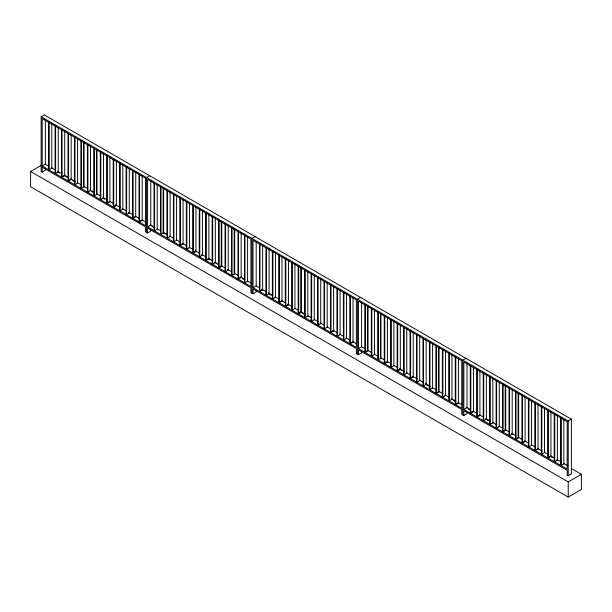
<?xml version="1.0" encoding="UTF-8"?>
<svg xmlns="http://www.w3.org/2000/svg" width="612" height="612" viewBox="0 0 612 612"><rect width="100%" height="100%" fill="white"/><g stroke="black" fill="none" stroke-linecap="round" stroke-linejoin="round"><path stroke-width="0.92" d="M41.142 116.724L44.301 114.895L571.386 419.205L571.386 473.979L568.227 475.807L567.171 475.195L567.171 470.33L463.858 410.683L463.858 415.548L461.754 414.332L461.754 409.466L358.448 349.819L358.448 354.692L356.337 353.476L356.337 348.603L253.031 288.956L253.031 293.829L250.92 292.613L250.92 287.739L147.614 228.1L147.614 232.965L145.503 231.749L145.503 226.884L42.197 167.237L42.197 172.102L41.142 171.498L41.142 116.724L568.227 421.025L571.386 419.205M571.478 468.555L581.4 474.285L581.4 489.501L568.227 497.105L30.6 186.714L30.6 171.498L41.31 165.316M42.197 166.02L145.503 225.66L145.503 178.191L42.197 118.544L42.197 166.02L45.357 164.192L48.662 166.104M42.197 172.102L45.357 170.281L45.357 168.66M49.151 169.761L49.151 122.285L48.631 121.987L48.631 169.455L49.151 169.761L51.791 168.239L51.791 123.616M55.608 173.487L55.608 126.018L55.088 125.712L55.088 173.188L55.608 173.487L58.247 171.964L58.247 127.342M61.544 176.914L62.064 177.22L62.064 129.744L61.544 129.438L61.544 176.914L63.518 175.774M62.064 177.22L64.704 175.698L64.704 131.067M68.001 180.639L68.521 180.945L68.521 133.47L68.001 133.171L68.001 180.639L69.975 179.5M68.521 180.945L71.16 179.423L71.16 134.801M74.978 184.671L74.978 137.203L74.457 136.897L74.457 184.365L74.978 184.671L77.617 183.149L77.617 138.526M81.434 188.397L81.434 140.928L80.914 140.622L80.914 188.098L81.434 188.397L84.074 186.882L84.074 142.252M87.371 191.824L87.899 192.13L87.899 144.654L87.371 144.348L87.371 191.824L88.686 191.066M87.899 192.13L90.53 190.607L90.53 145.985M93.827 148.081L93.827 195.549L94.355 195.855L96.987 194.333L96.987 149.71M100.812 199.581L100.812 152.113L100.284 151.807L100.284 199.282L100.812 199.581L103.443 198.058L103.443 153.436M149.718 175.759L146.559 177.579L146.559 232.361M107.398 202.626L109.372 201.486M106.74 155.532L106.74 203.008L107.268 203.314L109.9 201.792L109.9 157.162M113.197 206.734L113.725 207.04L113.725 159.564L113.197 159.265L113.197 206.734L115.829 205.211L116.356 205.517L116.356 160.895M113.725 207.04L116.356 205.517M120.181 210.765L120.181 163.297L119.654 162.991L119.654 210.459L120.181 210.765L122.813 209.243L122.813 164.62M126.638 214.491L126.638 167.022L126.11 166.716L126.11 214.192L126.638 214.491L129.27 212.976L129.27 168.346M132.567 217.918L133.095 218.224L133.095 170.748L132.567 170.442L132.567 217.918L134.541 216.778M133.095 218.224L135.726 216.702L135.726 172.079M139.023 221.643L139.551 221.949L139.551 174.474L139.023 174.175L139.023 221.643L140.997 220.504M139.551 221.949L142.183 220.427L142.183 175.805M147.614 226.884L250.92 286.523L250.92 239.055L147.614 179.408L147.614 226.884L150.774 225.055L154.905 227.442M147.614 232.965L150.774 231.137L150.774 229.515M154.568 230.625L154.568 183.149L154.04 182.843L154.04 230.319L154.568 230.625L157.208 229.102L157.208 184.48M161.025 234.35L161.025 186.874L160.497 186.576L160.497 234.044L161.025 234.35L163.664 232.828L163.664 188.205M167.481 238.076L167.481 190.607L166.954 190.301L166.954 237.777L167.481 238.076L170.121 236.553L170.121 191.931M173.41 194.027L173.41 241.503L173.938 241.809L176.577 240.287L176.577 195.656M179.867 245.228L180.395 245.534L180.395 198.058L179.867 197.76L179.867 245.228L182.506 243.706L183.034 244.012L183.034 199.39M180.395 245.534L183.034 244.012M186.331 201.486L186.331 248.954L186.851 249.26L189.49 247.738L189.49 203.115M192.788 252.687L193.308 252.986L193.308 205.517L192.788 205.211L192.788 252.687L195.419 251.165L195.947 251.471L195.947 206.841M193.308 252.986L195.947 251.471M199.764 256.719L199.764 209.243L199.244 208.937L199.244 256.413L199.764 256.719L202.404 255.196L202.404 210.574M205.701 260.138L206.221 260.444L206.221 212.968L205.701 212.67L205.701 260.138L207.675 258.998M206.221 260.444L208.86 258.922L208.86 214.299M255.135 236.615L251.976 238.443L251.976 293.217M212.678 264.17L212.678 216.702L212.157 216.396L212.157 263.871L212.678 264.17L215.317 262.647L215.317 218.025M218.614 267.597L219.134 267.903L219.134 220.427L218.614 220.121L218.614 267.597L220.588 266.457M219.134 267.903L221.773 266.381L221.773 221.758M225.598 271.629L225.598 224.153L225.071 223.854L225.071 271.323L225.598 271.629L228.23 270.106L228.23 225.484M232.055 275.354L232.055 227.886L231.527 227.58L231.527 275.048L232.055 275.354L234.687 273.832L234.687 229.209M237.984 278.781L238.512 279.087L238.512 231.611L237.984 231.305L237.984 278.781L239.958 277.641M238.512 279.087L241.143 277.565L241.143 232.935M244.44 235.031L244.44 282.507L244.968 282.813L247.6 281.291L247.6 236.668M253.031 287.739L356.337 347.387L356.337 299.911L253.031 240.271L253.031 287.739L256.191 285.919L259.496 287.824M253.031 293.829L256.191 292L256.191 290.379M259.457 291.182L259.985 291.48L259.985 244.012L259.457 243.706L259.457 291.182L262.097 289.66L262.625 289.966L262.625 245.335M259.985 291.48L262.625 289.966M266.442 295.214L266.442 247.738L265.914 247.432L265.914 294.908L266.442 295.214L269.081 293.691L269.081 249.069M272.898 298.939L272.898 251.471L272.371 251.165L272.371 298.633L272.898 298.939L275.538 297.417L275.538 252.794M278.827 302.366L279.355 302.665L279.355 255.196L278.827 254.89L278.827 302.366L280.809 301.219M279.355 302.665L281.994 301.142L281.994 256.52M285.284 306.092L285.812 306.398L285.812 258.922L285.284 258.616L285.284 306.092L287.265 304.952M285.812 306.398L288.451 304.875L288.451 260.253M292.268 310.123L292.268 262.647L291.74 262.349L291.74 309.817L292.268 310.123L294.908 308.601L294.908 263.979M298.197 313.543L298.725 313.849L298.725 266.381L298.197 266.075L298.197 313.543L300.178 312.403M298.725 313.849L301.364 312.327L301.364 267.704M305.181 317.582L305.181 270.106L304.654 269.8L304.654 317.276L305.181 317.582L307.821 316.06L307.821 271.43M311.638 321.308L311.638 273.832L311.11 273.526L311.11 321.002L311.638 321.308L314.277 319.785L314.277 275.163M360.552 297.478L357.393 299.306L357.393 354.08M317.567 324.727L318.095 325.033L318.095 277.565L317.567 277.259L317.567 324.727L318.89 323.97M318.095 325.033L320.734 323.511L320.734 278.888M324.031 280.985L324.031 328.46L324.551 328.759L327.19 327.244L327.19 282.614M331.146 331.803L333.119 330.664L333.647 330.97L333.647 286.347M331.008 332.492L331.008 285.016L330.488 284.71L330.488 332.186L331.008 332.492L333.647 330.97M337.464 336.218L337.464 288.742L336.944 288.443L336.944 335.912L337.464 336.218L340.104 334.695L340.104 290.073M343.921 339.943L343.921 292.475L343.401 292.169L343.401 339.637L343.921 339.943L346.56 338.421L346.56 293.798M349.857 343.37L350.378 343.676L350.378 296.2L349.857 295.894L349.857 343.37L351.831 342.23M350.378 343.676L353.017 342.154L353.017 297.524M358.448 348.603L461.754 408.25L461.754 360.774L358.448 301.127L358.448 348.603L361.608 346.774L364.913 348.687M358.448 354.692L361.608 352.864L361.608 351.242M364.874 352.038L365.402 352.344L365.402 304.875L364.874 304.569L364.874 352.038L366.856 350.898M365.402 352.344L368.042 350.821L368.042 306.199M371.859 356.077L371.859 308.601L371.331 308.295L371.331 355.771L371.859 356.077L374.498 354.555L374.498 309.924M378.315 359.802L378.315 312.327L377.788 312.021L377.788 359.496L378.315 359.802L380.955 358.28L380.955 313.658M384.244 363.222L384.772 363.528L384.772 316.06L384.244 315.754L384.244 363.222L386.226 362.082M384.772 363.528L387.411 362.006L387.411 317.383M390.701 319.479L390.701 366.955L391.229 367.254L393.868 365.739L393.868 321.109M397.157 370.681L397.685 370.987L397.685 323.511L397.157 323.205L397.157 370.681L399.797 369.158L400.325 369.464L400.325 324.842M397.685 370.987L400.325 369.464M403.614 326.938L403.614 374.406L404.142 374.712L406.781 373.19L406.781 328.567M410.071 378.139L410.598 378.438L410.598 330.97L410.071 330.664L410.071 378.139L412.71 376.617L413.238 376.916L413.238 332.293M410.598 378.438L413.238 376.916M417.055 382.171L417.055 334.695L416.527 334.389L416.527 381.865L417.055 382.171L419.694 380.649L419.694 336.019M465.969 358.341L462.81 360.17L462.81 414.944M423.512 385.897L423.512 338.421L422.984 338.122L422.984 385.591L423.512 385.897L426.151 384.374L426.151 339.752M429.968 389.622L429.968 342.154L429.44 341.848L429.44 389.316L429.968 389.622L432.608 388.1L432.608 343.477M435.897 393.049L436.425 393.348L436.425 345.879L435.897 345.573L435.897 393.049L437.878 391.902M436.425 393.348L439.064 391.833L439.064 347.203M442.881 397.081L442.881 349.605L442.354 349.299L442.354 396.775L442.881 397.081L445.521 395.559L445.521 350.936M449.338 400.806L449.338 353.331L448.81 353.032L448.81 400.5L449.338 400.806L451.977 399.284L451.977 354.662M455.267 404.234L455.795 404.532L455.795 357.064L455.267 356.758L455.267 404.234L457.248 403.086M455.795 404.532L458.434 403.01L458.434 358.387M463.858 409.466L567.171 469.106L567.171 421.637L463.858 361.99L463.858 409.466L467.025 407.638L470.33 409.55M463.858 415.548L467.025 413.727L467.025 412.106M470.949 412.526L472.931 411.379M470.291 365.433L470.291 412.901L470.819 413.207L473.459 411.685L473.459 367.062M477.406 416.252L479.387 415.112L479.915 415.41L479.915 370.788M477.276 416.933L477.276 369.464L476.748 369.158L476.748 416.634L477.276 416.933L479.915 415.41M483.732 420.666L483.732 373.19L483.205 372.884L483.205 420.36L483.732 420.666L486.372 419.144L486.372 374.513M490.189 424.391L490.189 376.916L489.661 376.617L489.661 424.085L490.189 424.391L492.828 422.869L492.828 378.247M496.646 428.117L496.646 380.649L496.118 380.343L496.118 427.811L496.646 428.117L499.285 426.595L499.285 381.972M502.574 431.544L503.102 431.843L503.102 384.374L502.574 384.068L502.574 431.544L504.556 430.404M503.102 431.843L505.742 430.328L505.742 385.698M509.559 435.576L509.559 388.1L509.031 387.794L509.031 435.27L509.559 435.576L512.198 434.053L512.198 389.431M515.488 438.995L516.015 439.301L516.015 391.825L515.488 391.527L515.488 438.995L517.469 437.855M516.015 439.301L518.655 437.779L518.655 393.156M521.944 442.728L522.472 443.027L522.472 395.559L521.944 395.253L521.944 442.728L523.926 441.581M522.472 443.027L525.111 441.504L525.111 396.882M528.929 446.76L528.929 399.284L528.401 398.978L528.401 446.454L528.929 446.76L531.568 445.238L531.568 400.608M534.857 450.18L535.385 450.486L535.385 403.01L534.857 402.711L534.857 450.18L536.181 449.422M535.385 450.486L538.024 448.963L538.024 404.341M541.314 406.437L541.314 453.905L541.842 454.211L544.481 452.689L544.481 408.066M548.428 457.256L550.41 456.116L550.938 456.422L550.938 411.792M548.298 457.937L548.298 410.468L547.771 410.162L547.771 457.638L548.298 457.937L550.938 456.422M554.755 461.67L554.755 414.194L554.227 413.888L554.227 461.364L554.755 461.67L557.394 460.148L557.394 415.525M561.212 465.395L561.212 417.919L560.684 417.621L560.684 465.089L561.212 465.395L563.851 463.873L563.851 419.251M30.6 171.498L568.227 481.889L581.4 474.285M51.966 168.009L55.279 169.922M57.758 171.352L61.889 173.739M64.367 175.17L68.498 177.556M70.977 178.987L75.108 181.374M77.594 182.804L80.899 184.709M83.377 186.14L87.508 188.527M89.987 189.957L94.118 192.344M96.597 193.775L100.728 196.161M103.214 197.592L106.519 199.504M109.823 201.409L113.128 203.322M115.607 204.752L120.564 207.613M123.043 209.044L126.355 210.956M128.834 212.387L132.965 214.774M135.443 216.204L139.574 218.591M142.053 220.022L146.184 222.408M157.383 228.873L160.696 230.778M163.175 232.208L167.305 234.595M169.784 236.025L173.089 237.938M176.394 239.843L180.525 242.23M183.003 243.66L186.316 245.573M189.621 247.477L192.925 249.39M195.404 250.821L199.535 253.207M202.014 254.638L206.145 257.025M208.631 258.455L212.762 260.842M215.24 262.273L218.545 264.177M221.024 265.616L225.155 267.995M227.633 269.433L231.764 271.812M234.251 273.25L238.382 275.63M240.86 277.068L244.165 278.973M247.47 280.885L251.601 283.264M261.974 289.254L266.931 292.115M268.591 293.072L272.723 295.458M275.201 296.889L279.332 299.276M281.811 300.706L285.115 302.619M287.594 304.049L292.559 306.91M295.038 308.341L298.342 310.253M300.821 311.684L304.952 314.071M307.431 315.501L311.562 317.888M314.04 319.319L318.179 321.705M320.657 323.136L323.962 325.041M327.267 326.953L330.572 328.858M333.05 330.289L337.181 332.676M339.66 334.106L343.799 336.493M346.277 337.923L350.408 340.31M352.887 341.741L356.192 343.653M367.391 350.118L371.522 352.504M374.001 353.935L378.139 356.322M380.618 357.752L384.749 360.139M387.228 361.57L390.533 363.474M393.837 365.387L397.142 367.292M399.621 368.73L404.586 371.591M407.064 373.022L410.369 374.927M412.848 376.365L416.979 378.744M419.457 380.174L423.588 382.561M425.248 383.517L430.205 386.379M432.684 387.809L435.989 389.722M438.467 391.152L442.598 393.539M445.077 394.969L449.216 397.356M451.694 398.787L455.825 401.174M458.304 402.604L461.609 404.517M473.634 411.455L476.939 413.368M479.418 414.798L483.549 417.185M486.035 418.616L490.166 421.002M492.645 422.433L496.776 424.82M499.254 426.25L502.559 428.155M505.038 429.586L509.176 431.973M511.655 433.403L515.786 435.79M518.265 437.22L522.396 439.607M524.874 441.038L528.179 442.95M531.484 444.855L534.796 446.768M537.275 448.198L542.232 451.059M544.711 452.49L548.015 454.402M550.494 455.833L554.625 458.22M557.111 459.65L561.242 462.037M563.721 463.468L567.852 465.854M51.263 167.933L51.791 168.239M57.719 171.666L58.247 171.964M64.176 175.392L64.704 175.698M70.632 179.117L71.16 179.423M77.089 182.843L77.617 183.149M84.074 186.882L83.546 186.576L83.546 141.953M96.987 194.333L96.459 194.027L96.459 149.405M102.915 197.76L103.443 198.058M122.285 208.944L122.813 209.243M128.742 212.67L129.27 212.976M135.198 216.396L135.726 216.702M141.655 220.121L142.183 220.427M163.664 232.828L163.136 232.522L163.136 187.899M169.593 236.255L170.121 236.553M188.963 247.439L189.49 247.738M201.876 254.89L202.404 255.196M208.332 258.616L208.86 258.922M214.789 262.349L215.317 262.647M221.773 266.381L221.246 266.075L221.246 221.452M234.687 273.832L234.159 273.533L234.159 228.903M240.615 277.259L241.143 277.565M268.553 293.385L269.081 293.691M275.01 297.111L275.538 297.417M281.466 300.844L281.994 301.142M287.923 304.569L288.451 304.875M294.38 308.295L294.908 308.601M301.364 312.327L300.836 312.028L300.836 267.398M307.293 315.754L307.821 316.06M320.206 323.205L320.734 323.511M339.576 334.389L340.104 334.695M346.032 338.122L346.56 338.421M352.489 341.848L353.017 342.154M368.042 350.821L367.514 350.523L367.514 305.893M380.955 358.28L380.427 357.974L380.427 313.352M386.883 361.7L387.411 362.006M406.253 372.884L406.781 373.19M419.166 380.343L419.694 380.649M425.623 384.068L426.151 384.374M432.08 387.794L432.608 388.1M439.064 391.833L438.536 391.527L438.536 346.905M444.993 395.253L445.521 395.559M451.449 398.978L451.977 399.284M457.906 402.711L458.434 403.01M485.844 418.838L486.372 419.144M492.3 422.563L492.828 422.869M498.757 426.289L499.285 426.595M505.742 430.328L505.214 430.022L505.214 385.399M511.67 433.747L512.198 434.053M518.655 437.779L518.127 437.473L518.127 392.85M524.583 441.206L525.111 441.504M537.497 448.657L538.024 448.963M556.866 459.842L557.394 460.148M563.323 463.567L563.851 463.873M57.842 172.01L59.494 172.959M65.285 176.302L66.938 177.258M72.729 180.601L74.381 181.557M91.746 191.587L93.406 192.543M103.329 198.273L104.981 199.229M152.128 226.448L153.78 227.396M163.71 233.134L165.362 234.082M208.371 258.914L210.023 259.87M215.814 263.214L217.474 264.17M242.283 278.498L243.936 279.447M268.752 293.775L271.231 295.206M302.665 313.352L304.317 314.308M400.263 369.702L401.916 370.658M426.732 384.986L429.211 386.417M453.201 400.263L454.854 401.22M468.088 408.862L469.741 409.818M487.106 419.847L488.766 420.796M550.8 456.613L552.452 457.569M568.227 421.025L568.227 475.807M568.227 481.889L568.227 497.105M541.842 406.743L541.842 454.211M470.819 365.731L470.819 413.207M467.025 363.015L467.025 407.638M404.142 327.236L404.142 374.712M391.229 319.785L391.229 367.254M361.608 303.101L361.608 346.774M324.551 281.291L324.551 328.759M256.191 242.237L256.191 285.919M244.968 235.337L244.968 282.813M186.851 201.792L186.851 249.26M173.938 194.333L173.938 241.809M150.774 180.433L150.774 225.055M107.268 155.838L107.268 203.314M94.355 148.379L94.355 195.855M45.357 119.57L45.357 164.192"/></g></svg>
